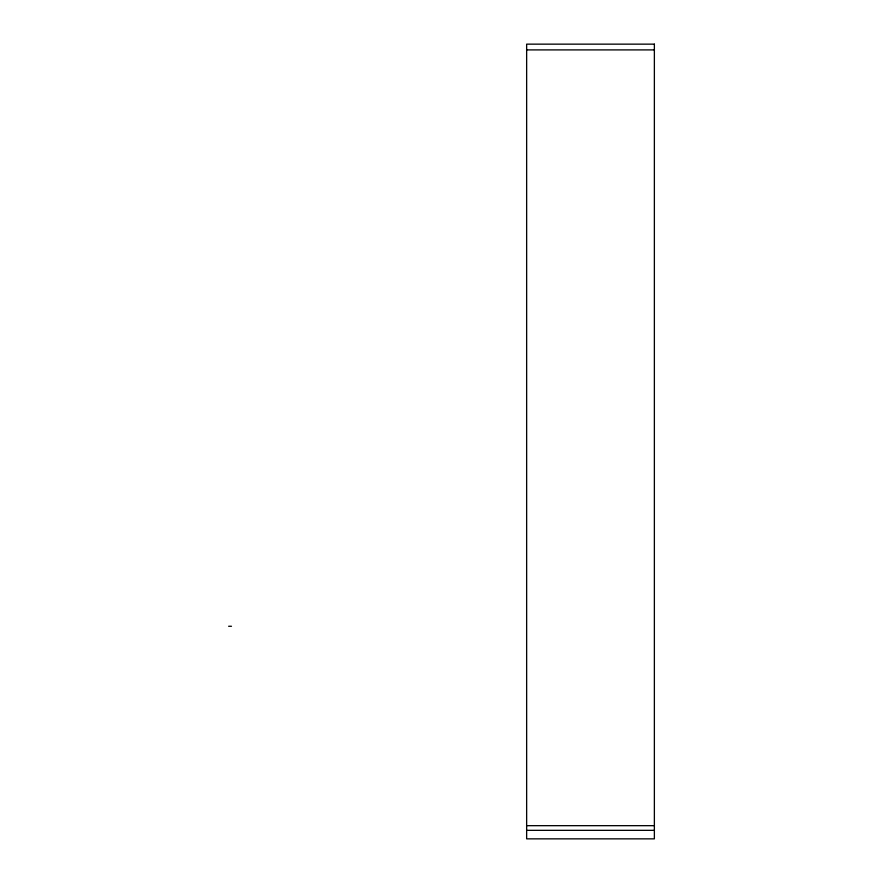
<?xml version="1.0" encoding="UTF-8"?>
<svg xmlns="http://www.w3.org/2000/svg" width="883" height="883" viewBox="0 0 883 883"><rect width="100%" height="100%" fill="white"/><g stroke="black" fill="none" stroke-linecap="round" stroke-linejoin="round"><path stroke-width="1.32" d="M526.643 49.901L654.369 49.901M228.631 626.268L231.467 626.268M526.643 825.671L654.369 825.671M526.643 830.34L654.369 830.34M654.369 44.15L526.643 44.15L526.643 838.85L654.369 838.85L654.369 44.15"/></g></svg>
